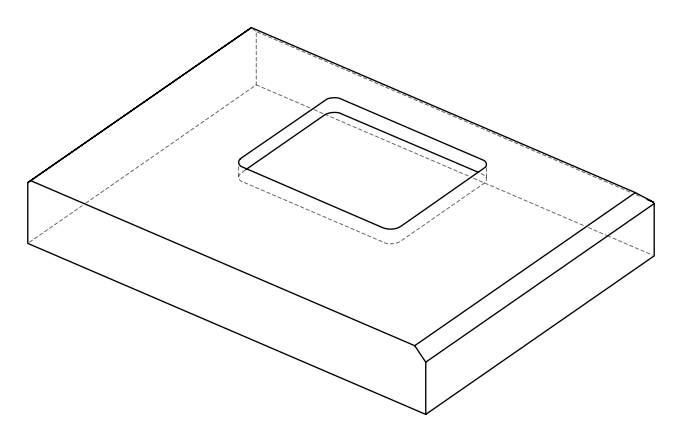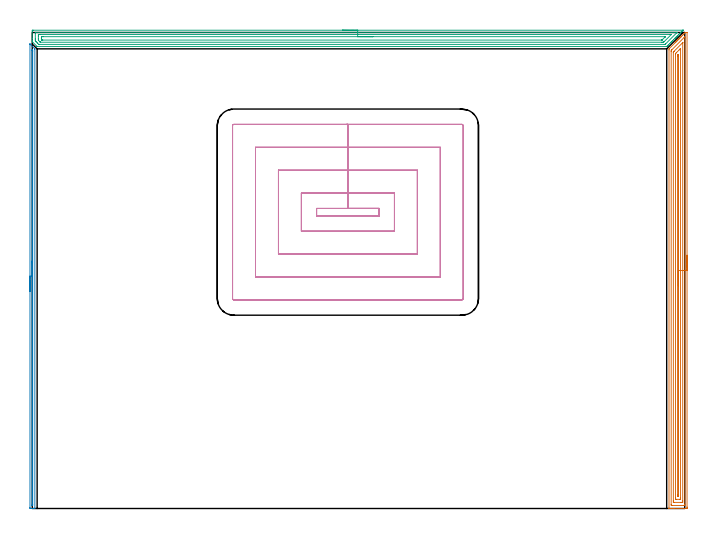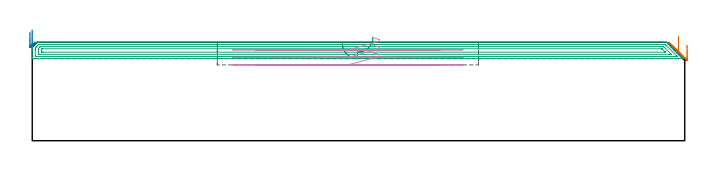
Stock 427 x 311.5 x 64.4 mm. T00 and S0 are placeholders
(PLAN: 4 operations, 1 tool changes, 40.8 min)
(1 AREA_MILL | FG_CHAMFER_SURFACE | UGT0205_001 | 12.45 min | 21690 mm3)
(2 AREA_MILL_1 | FG_CHAMFER_SURFACE_1 | UGT0205_001 | 4.98 min | 1568 mm3)
(3 AREA_MILL_2 | FG_CHAMFER_SURFACE_2 | UGT0205_001 | 13.7 min | 23945 mm3)
(4 MILL_RECTANGULAR_POCKET | POCKET_RECTANGULAR_STRAIGHT | UGT0201_104 | Follow Part, ap 5, ae 75% | 9.7 min | 339727 mm3)
(TOOL UGT0205_001 | Chamfer Mill 20 x 3 x 45 deg. | D20 FL50 Z2)
(TOOL UGT0201_104 | End Mill 20 mm | D20 FL22 Z2)
(OP 1 AREA_MILL)
G17 G21 G94 G90
T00 M6
G54
G17 G0 G90 X428.5 Y165.75 S1061 M3
G43 Z74.4 H0
Z62.6
G94 G1 Y165.712 Z61.728 F250.
Y165.598 Z60.864
Y165.409 Z60.012
Y165.147 Z59.18
Y164.813 Z58.374
Y164.41 Z57.6
Y163.942 Z56.864
Y163.41 Z56.172
Y162.821 Z55.529
Y162.178 Z54.94
Y161.486 Z54.409
Y160.75 Z53.94
Y159.976 Z53.537
Y159.17 Z53.203
Y158.338 Z52.941
Y157.487 Z52.752
Y156.622 Z52.638
Y155.75 Z52.6
Y0.956
X428.499 Y0.628 Z52.601
X428.494 Y0.068 Z52.604
X428.492 Y0.008 Z52.606
X427.937 Y0.004 Z53.161
X427.312 Y0. Z53.786
X419.932 Z61.163
X418.513 Z62.583
X418.153 Z62.942
X417.432 Z63.668
X417.156 Z63.943
X416.746 Y0.008 Z64.346
X416.703 Y0.01 Z64.388
X416.7 Y0.181 Z64.4
Y300.143
X416.701 Y300.795 Z64.387
X416.801 Y300.903 Z64.296
X420.684 Y304.785 Z60.413
X420.821 Y304.923 Z60.275
X420.959 Y305.06 Z60.138
X421.127 Y305.228 Z59.971
X421.266 Y305.368 Z59.83
X421.406 Y305.507 Z59.691
X421.569 Y305.67 Z59.528
X421.711 Y305.813 Z59.385
X421.853 Y305.954 Z59.244
X422.012 Y306.113 Z59.086
X422.155 Y306.257 Z58.94
X422.3 Y306.401 Z58.797
X422.454 Y306.555 Z58.644
X422.6 Y306.702 Z58.495
X422.747 Y306.849 Z58.35
X422.896 Y306.998 Z58.201
X423.045 Y307.147 Z58.051
X423.194 Y307.296 Z57.903
X423.339 Y307.44 Z57.759
X423.489 Y307.592 Z57.606
X423.642 Y307.743 Z57.456
X423.781 Y307.882 Z57.316
X423.934 Y308.036 Z57.161
X424.089 Y308.19 Z57.009
X424.224 Y308.325 Z56.874
X424.379 Y308.481 Z56.716
X424.536 Y308.637 Z56.562
X424.666 Y308.767 Z56.432
X424.824 Y308.926 Z56.271
X425.282 Y309.382 Z55.818
X425.579 Y309.68 Z55.519
X425.713 Y309.815 Z55.383
X426.105 Y310.205 Z54.995
X426.212 Y310.312 Z54.887
X426.473 Y310.574 Z54.625
X426.602 Y310.704 Z54.494
X426.981 Y311.081 Z54.119
X427.116 Y311.216 Z53.984
X427.372 Y311.468 Z53.727
X427.408 Y311.497 Z53.689
X427.492 Y311.499 Z53.606
X427.54 Y311.5 Z53.558
X428.491 Z52.605
X428.5 Y311.374 Z52.6
Y155.75
X427.086 Z54.014
X427.085 Y2.416 Z54.015
X427.083 Y2.38 Z54.017
X427.047 Y2.01 Z54.053
X426.571 Y2.001 Z54.529
X419.042 Y2. Z62.058
X418.566 Y2.001 Z62.534
X418.153 Y2.01 Z62.947
X418.117 Y2.416 Z62.983
X418.115 Y2.454 Z62.985
Y299.249
X418.116 Y299.286 Z62.984
X418.153 Y299.791 Z62.947
X418.324 Y299.971 Z62.776
X418.493 Y300.143 Z62.607
X426.539 Y308.19 Z54.561
X426.796 Y308.442 Z54.304
X427.047 Y308.685 Z54.053
X427.084 Y308.19 Z54.016
X427.085 Y308.151 Z54.015
X427.086 Y155.75 Z54.014
X425.672 Z55.428
X425.671 Y5.099 Z55.429
Y4.694
X425.667 Y4.204 Z55.433
X425.664 Y4.012 Z55.436
X425.469 Y4.003 Z55.631
X425.268 Y4.001 Z55.832
X424.582 Y4. Z56.518
X419.932 Z61.168
X419.728 Y4.002 Z61.372
X419.593 Y4.006 Z61.507
X419.546 Y4.01 Z61.554
X419.535 Y4.025 Z61.565
X419.533 Y4.07 Z61.567
X419.53 Y4.204 Z61.57
X419.529 Y4.61 Z61.571
X419.528 Y5.099 Z61.572
X419.529 Y298.355 Z61.571
X419.53 Y298.557 Z61.57
X419.532 Y298.658 Z61.568
X419.535 Y298.706 Z61.565
X419.55 Y298.739 Z61.55
X419.932 Y299.132 Z61.168
X419.99 Y299.19 Z61.11
X425.512 Y304.712 Z55.588
X425.623 Y304.822 Z55.477
X425.66 Y304.856 Z55.44
X425.668 Y304.86 Z55.432
X425.669 Y304.859 Z55.431
X425.671 Y304.837 Z55.429
X425.672 Y155.75 Z55.428
X424.257 Z56.843
Y6.887
X424.253 Y6.119 Z56.847
X424.25 Y6.014 Z56.85
X424.151 Y6.009 Z56.949
X423.93 Y6.004 Z57.17
X423.489 Y6. Z57.611
X421.711 Z59.389
X421.267 Y6.003 Z59.833
X421.049 Y6.008 Z60.051
X420.95 Y6.013 Z60.15
X420.948 Y6.087 Z60.152
X420.943 Y6.764 Z60.157
Y297.338
X420.945 Y297.461 Z60.155
X420.95 Y297.652 Z60.15
X420.955 Y297.695 Z60.145
X420.986 Y297.73 Z60.114
X421.045 Y297.794 Z60.055
X421.211 Y297.962 Z59.889
X421.603 Y298.355 Z59.497
X423.391 Y300.143 Z57.709
X423.887 Y300.638 Z57.213
X424.002 Y300.751 Z57.098
X424.137 Y300.881 Z56.963
X424.25 Y300.987 Z56.85
X424.253 Y300.805 Z56.847
X424.257 Y300.265 Z56.843
Y155.75
X422.843 Z58.257
Y8.431
X422.841 Y8.186 Z58.259
X422.837 Y8.025 Z58.263
X422.835 Y8.008 Z58.265
X422.83 Y8.006 Z58.27
X422.81 Y8.002 Z58.29
X422.768 Y8.001 Z58.332
X422.6 Y8.002 Z58.5
X422.376 Y8.006 Z58.724
X422.363 Y8.016 Z58.737
X422.361 Y8.021 Z58.739
X422.357 Y8.675 Z58.743
Y8.919
Y295.917
X422.359 Y296.567 Z58.741
X422.361 Y296.627 Z58.739
X422.364 Y296.653 Z58.736
X422.38 Y296.673 Z58.72
X422.435 Y296.733 Z58.665
X422.6 Y296.901 Z58.5
X422.768 Y297.065 Z58.332
X422.816 Y297.11 Z58.284
X422.836 Y297.126 Z58.264
X422.838 Y297.103 Z58.262
X422.841 Y296.974 Z58.259
X422.843 Y296.811 Z58.257
Y296.567
Y155.75
Y154.878 Z58.295
Y154.014 Z58.409
Y153.162 Z58.598
Y152.33 Z58.86
Y151.524 Z59.194
Y150.75 Z59.597
Y150.014 Z60.065
Y149.322 Z60.596
Y148.679 Z61.186
Y148.09 Z61.829
Y147.559 Z62.521
Y147.09 Z63.257
Y146.687 Z64.031
Y146.353 Z64.837
Y146.091 Z65.669
Y145.902 Z66.52
Y145.788 Z67.385
Y145.75 Z68.257
G0 Z74.4
M5
M2
(OP 2 AREA_MILL_1)
G17 G21 G94 G90
T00 M6
G54
G17 G0 G90 X-1.5 Y142. S1061 M3
G43 Z74.4 H0
Z71.2
G94 G1 Y142.038 Z70.328 F250.
Y142.152 Z69.463
Y142.341 Z68.612
Y142.603 Z67.78
Y142.937 Z66.974
Y143.34 Z66.2
Y143.809 Z65.464
Y144.34 Z64.772
Y144.929 Z64.129
Y145.572 Z63.54
Y146.264 Z63.008
Y147. Z62.54
Y147.774 Z62.137
Y148.58 Z61.803
Y149.412 Z61.541
Y150.264 Z61.352
Y151.128 Z61.238
Y152. Z61.2
Y303.911
X-1.495 Y303.98 Z61.203
X-1.494 Y303.983
X-1.462 Y303.964 Z61.235
X1.517 Y300.983 Z64.216
X1.664 Y300.834 Z64.359
X1.696 Y300.794 Z64.389
X1.7 Y300.706 Z64.4
Y0.168
X1.697 Y0.01 Z64.388
X1.591 Y0.004 Z64.283
X1.478 Y0. Z64.177
X1.191 Z63.891
X0.535 Z63.23
X-0.663 Z62.034
X-1.075 Z61.62
X-1.205 Y0.003 Z61.489
X-1.492 Y0.01 Z61.202
X-1.497 Y0.316 Z61.201
X-1.499 Y0.615
X-1.5 Y152. Z61.2
X-0.086 Z62.614
Y299.813
X-0.085 Y299.988 Z62.615
X-0.083 Y300.076 Z62.617
X-0.08 Y300.116 Z62.62
X-0.079 Y300.117 Z62.621
X-0.065 Y300.106 Z62.635
X0.227 Y299.813 Z62.927
X0.279 Y299.747 Z62.979
X0.281 Y299.688 Z62.981
X0.283 Y299.557 Z62.983
X0.285 Y299.176 Z62.985
X0.286 Y298.919 Z62.986
X0.285 Y2.657 Z62.985
X0.284 Y2.401 Z62.984
X0.283 Y2.252 Z62.983
X0.279 Y2.018 Z62.979
X0.051 Y2.005 Z62.751
X-0.056 Y2.008 Z62.644
X-0.077 Y2.01 Z62.623
X-0.079 Y2.048 Z62.621
X-0.083 Y2.143 Z62.617
X-0.085 Y2.401 Z62.615
X-0.086 Y2.782 Z62.614
Y152.
Y152.872 Z62.652
Y153.737 Z62.766
Y154.588 Z62.955
Y155.42 Z63.217
Y156.226 Z63.551
Y157. Z63.954
Y157.736 Z64.423
Y158.428 Z64.954
Y159.071 Z65.543
Y159.66 Z66.186
Y160.192 Z66.878
Y160.66 Z67.614
Y161.063 Z68.388
Y161.397 Z69.194
Y161.659 Z70.026
Y161.848 Z70.878
Y161.962 Z71.743
Y162. Z72.614
G0 Z74.4
M5
M2
(OP 3 AREA_MILL_2)
G17 G21 G94 G90
T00 M6
G54
G17 G0 G90 X202.95 Y313. S1061 M3
G43 Z74.4 H0
Z63.7
G94 G1 X202.988 Z62.828 F250.
X203.102 Z61.964
X203.291 Z61.112
X203.553 Z60.28
X203.887 Z59.474
X204.29 Z58.7
X204.759 Z57.964
X205.29 Z57.272
X205.879 Z56.629
X206.522 Z56.04
X207.214 Z55.508
X207.95 Z55.04
X208.724 Z54.637
X209.53 Z54.303
X210.362 Z54.041
X211.214 Z53.852
X212.079 Z53.738
X212.95 Z53.7
X425.869
X425.897 Y312.999 Z53.699
X425.898 Y312.997 Z53.701
X425.869 Y312.969 Z53.731
X425.812 Y312.912 Z53.788
X425.414 Y312.512 Z54.184
X425.273 Y312.372 Z54.326
X424.975 Y312.075 Z54.625
X424.53 Y311.628 Z55.068
X424.07 Y311.17 Z55.53
X423.646 Y310.744 Z55.953
X423.155 Y310.255 Z56.445
X422.762 Y309.86 Z56.837
X422.24 Y309.34 Z57.359
X421.995 Y309.093 Z57.603
X421.877 Y308.976 Z57.721
X421.697 Y308.797 Z57.903
X421.535 Y308.635 Z58.065
X421.435 Y308.534 Z58.164
X421.399 Y308.498 Z58.2
X420.993 Y308.092 Z58.606
X420.803 Y307.903 Z58.797
X420.679 Y307.779 Z58.92
X420.551 Y307.65 Z59.047
X420.505 Y307.604 Z59.094
X419.824 Y306.924 Z59.776
X419.667 Y306.766 Z59.931
X419.611 Y306.71 Z59.988
X418.968 Y306.068 Z60.632
X418.784 Y305.882 Z60.815
X418.113 Y305.213 Z61.487
X417.9 Y304.998 Z61.698
X417.257 Y304.357 Z62.343
X417.016 Y304.114 Z62.582
X416.402 Y303.502 Z63.198
X416.333 Y303.433 Z63.266
X416.132 Y303.23 Z63.466
X415.547 Y302.647 Z64.053
X415.439 Y302.538 Z64.16
X415.219 Y302.323 Z64.371
X415.195 Y302.304 Z64.389
X414.992 Y302.3 Z64.4
X3.309
X3.205 Y302.305 Z64.39
X3.162 Y302.34 Z64.357
X3.027 Y302.472 Z64.227
X0.18 Y305.32 Z61.379
X0.063 Y305.44 Z61.258
X0.01 Y305.495 Z61.202
X0.001 Y305.794 Z60.9
X0. Y306.152 Z60.548
Y307.564 Z59.133
Y312.248 Z54.449
X0.003 Y312.512 Z54.185
X0.009 Y312.992 Z53.706
X0.139 Y312.995 Z53.703
X0.627 Y313. Z53.7
X212.95
Y311.586 Z55.114
X421.741 Y311.585 Z55.115
X422.007 Y311.579 Z55.121
X421.98 Y311.542 Z55.158
X421.886 Y311.441 Z55.259
X421.793 Y311.344 Z55.356
X421.697 Y311.247 Z55.453
X414.545 Y304.095 Z62.605
X414.331 Y303.884 Z62.816
X414.231 Y303.788 Z62.912
X414.171 Y303.732 Z62.968
X414.076 Y303.721 Z62.979
X413.651 Y303.715 Z62.985
X413.608
X4.629 Y303.714 Z62.986
X4.416 Y303.715 Z62.985
X4.31 Y303.718 Z62.982
X4.258 Y303.721 Z62.979
X4.235 Y303.726 Z62.974
X4.203 Y303.752 Z62.948
X3.394 Y304.556 Z62.144
X3.309 Y304.641 Z62.059
X2.51 Y305.44 Z61.26
X2.415 Y305.536 Z61.164
X2.028 Y305.934 Z60.766
X2.01 Y306.324 Z60.376
X2.002 Y306.732 Z59.968
X2.001 Y307.208 Z59.492
X2. Y307.618 Z59.082
X2.001 Y311.153 Z55.547
X2.01 Y311.564 Z55.136
X2.012 Y311.58 Z55.12
X2.018 Y311.582 Z55.118
X2.043 Y311.584 Z55.116
X2.096 Y311.585 Z55.115
X2.202 Y311.586 Z55.114
X212.95
Y310.172 Z56.528
X417.227 Y310.171 Z56.529
X417.807 Y310.17 Z56.53
X417.929 Y310.169 Z56.531
X418.121 Y310.164 Z56.536
X418.147 Y310.156 Z56.544
X418.136 Y310.141 Z56.559
X418.121 Y310.122 Z56.578
X413.44 Y305.44 Z61.26
X413.209 Y305.216 Z61.484
X413.143 Y305.154 Z61.546
X413.113 Y305.135 Z61.565
X413.067 Y305.133 Z61.567
X412.757 Y305.13 Z61.57
X412.178 Y305.129 Z61.571
X411.863 Y305.128 Z61.572
X5.412 Y305.129 Z61.571
X5.333 Y305.13 Z61.57
X5.295 Y305.133 Z61.567
X5.28 Y305.135 Z61.565
X5.245 Y305.165 Z61.535
X5.097 Y305.304 Z61.396
X4.96 Y305.44 Z61.26
X4.203 Y306.2 Z60.5
X4.086 Y306.324 Z60.376
X4.01 Y306.426 Z60.274
X4.004 Y306.52 Z60.18
X4.001 Y307.208 Z59.492
X4. Y307.409 Z59.291
Y309.177 Z57.523
X4.001 Y309.86 Z56.84
X4.003 Y310.058 Z56.642
X4.01 Y310.127 Z56.573
X4.015 Y310.165 Z56.535
X4.046 Y310.166 Z56.534
X4.203 Y310.169 Z56.531
X4.782 Y310.171 Z56.529
X5.097
X212.95 Y310.172 Z56.528
Y308.757 Z57.943
X413.873
X414.169 Y308.755 Z57.945
X414.263 Y308.752 Z57.948
X414.288 Y308.75 Z57.95
X414.28 Y308.739 Z57.961
X414.248 Y308.701 Z57.999
X414.163 Y308.612 Z58.088
X414.092 Y308.54 Z58.16
X412.313 Y306.763 Z59.937
X412.162 Y306.614 Z60.086
X412.105 Y306.561 Z60.139
X412.089 Y306.55 Z60.15
X412.072 Y306.547 Z60.153
X412.031 Y306.545 Z60.155
X411.863 Y306.543 Z60.157
X411.642
X6.885
X6.663 Y306.544 Z60.156
X6.396 Y306.548 Z60.152
X6.331 Y306.55 Z60.15
X6.302 Y306.558 Z60.142
X6.274 Y306.582 Z60.118
X6.198 Y306.654 Z60.046
X6.064 Y306.789 Z59.911
X6.028 Y306.828 Z59.872
X6.01 Y306.852 Z59.848
X6.007 Y306.877 Z59.823
X6.003 Y306.984 Z59.716
X6. Y307.199 Z59.501
Y308.083 Z58.617
X6.006 Y308.529 Z58.171
X6.01 Y308.742 Z57.958
X6.219 Y308.751 Z57.949
X6.885 Y308.756 Z57.944
X7.107 Y308.757 Z57.943
X212.95
X213.822 Z57.981
X214.687 Z58.095
X215.538 Z58.283
X216.37 Z58.546
X217.176 Z58.88
X217.95 Z59.282
X218.686 Z59.751
X219.378 Z60.282
X220.021 Z60.872
X220.611 Z61.515
X221.142 Z62.207
X221.61 Z62.943
X222.013 Z63.717
X222.347 Z64.522
X222.609 Z65.354
X222.798 Z66.206
X222.912 Z67.071
X222.95 Z67.943
G0 Z74.4
M5
M2
(OP 4 MILL_RECTANGULAR_POCKET)
G17 G21 G94 G90
T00 M6
G54
G17 G0 G90 X222.743 Y191.5 S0 M3
G43 Z74.4 H0
Z67.4
G94 G1 X227. Z66.259 F250.
Y196.4 Z64.946
X206.55 Z59.467
X186.1 F500.
Y191.5
X227.
Y196.4
X206.55
Y206.4
X176.1
Y181.5
X237.
Y206.4
X206.55
Y221.4
X161.1
Y166.5
X252.
Y221.4
X206.55
Y236.4
X146.1
Y151.5
X267.
Y236.4
X206.55
Y251.4
X132.
G3 X131.1 Y250.5 R0.9
G1 Y137.4
G3 X132. Y136.5 R0.9
G1 X281.1
G3 X282. Y137.4 R0.9
G1 Y250.5
G3 X281.1 Y251.4 R0.9
G1 X206.55
X205.55
G0 X222.743 Y191.5 Z62.467
G1 X227. Z61.326 F250.
Y196.4 Z60.013
X206.55 Z54.533
X186.1 F500.
Y191.5
X227.
Y196.4
X206.55
Y206.4
X176.1
Y181.5
X237.
Y206.4
X206.55
Y221.4
X161.1
Y166.5
X252.
Y221.4
X206.55
Y236.4
X146.1
Y151.5
X267.
Y236.4
X206.55
Y251.4
X132.
G3 X131.1 Y250.5 R0.9
G1 Y137.4
G3 X132. Y136.5 R0.9
G1 X281.1
G3 X282. Y137.4 R0.9
G1 Y250.5
G3 X281.1 Y251.4 R0.9
G1 X206.55
X205.55
G0 X222.743 Y191.5 Z57.533
G1 X227. Z56.393 F250.
Y196.4 Z55.08
X206.55 Z49.6
X186.1 F500.
Y191.5
X227.
Y196.4
X206.55
Y206.4
X176.1
Y181.5
X237.
Y206.4
X206.55
Y221.4
X161.1
Y166.5
X252.
Y221.4
X206.55
Y236.4
X146.1
Y151.5
X267.
Y236.4
X206.55
Y251.4
X132.
G3 X131.1 Y250.5 R0.9
G1 Y137.4
G3 X132. Y136.5 R0.9
G1 X281.1
G3 X282. Y137.4 R0.9
G1 Y250.5
G3 X281.1 Y251.4 R0.9
G1 X206.55
X205.55
G0 Z74.4
M5
M2
